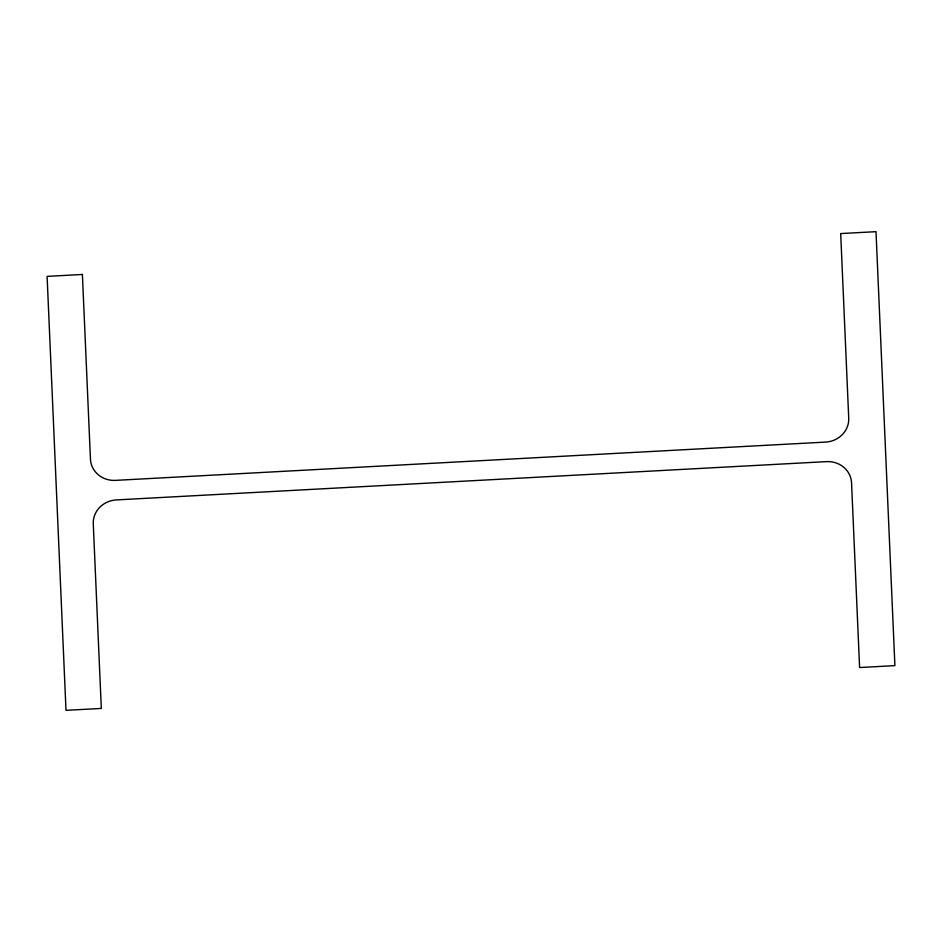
<?xml version="1.0" encoding="UTF-8"?>
<svg xmlns="http://www.w3.org/2000/svg" width="942" height="942" viewBox="0 0 942 942"><rect width="100%" height="100%" fill="white"/><g stroke="black" fill="none" stroke-linecap="round" stroke-linejoin="round"><path stroke-width="1.41" d="M82.401 274.463L47.1 276.371L65.999 710.327L101.312 708.431L93.27 523.787A24.115 22.573 -7.3 0 1 116.361 499.919L826.499 461.627A24.115 22.573 -7.3 0 1 851.556 482.893L859.599 667.537L894.9 665.629L876.001 231.673L840.688 233.569L848.73 418.213A24.115 22.573 -7.3 0 1 825.639 442.081L115.501 480.373A24.115 22.573 -7.3 0 1 90.444 459.107L82.401 274.463"/></g></svg>
